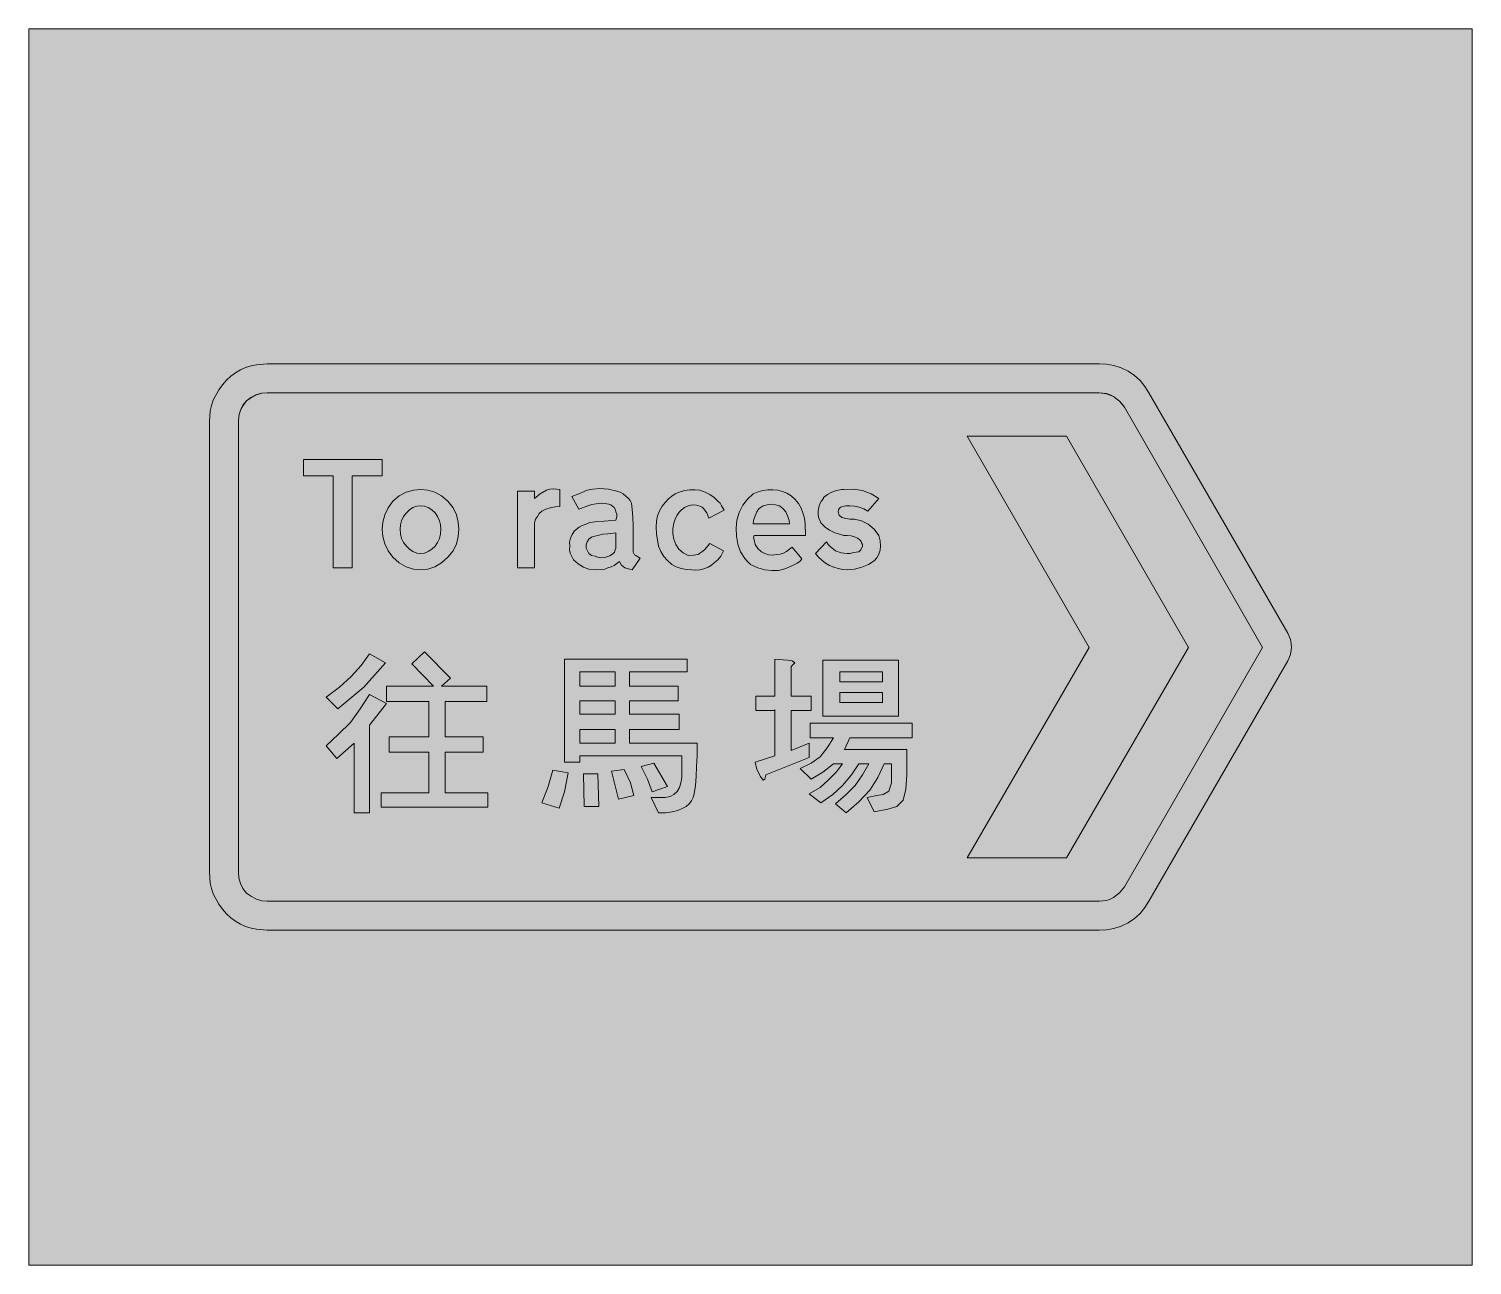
# Model space of a CAD drawing. Header units: metres. Extents: x 141 to 429, y 13 to 259.
import ezdxf

# ---------------------------------------------------------------- set-up
doc = ezdxf.new("R2010")
doc.units = ezdxf.units.M
for name, color, linetype, true_color in [('FILL_BLUE_0000FF', 7, 'Continuous', 0x0000ff), ('FILL_WHITE_FFFFFF', 7, 'Continuous', 0xffffff), ('FILL_YELLOW_FFFF00', 7, 'Continuous', 0xffff00)]:
    doc.layers.add(name, color=color, linetype=linetype, true_color=true_color)

msp = doc.modelspace()

# ---------------------------------------------------------------- hatches: boundary and pattern name
at = {"layer": 'FILL_BLUE_0000FF', "true_color": 0x0000ff}
h = msp.add_hatch(color=7, dxfattribs=at)
h.dxf.hatch_style = 1
h.paths.add_polyline_path([(354.42, 186.66), (355.86, 186.5), (356.6, 186.28), (357.3, 185.94), (358.51, 185), (359.46, 183.78), (387, 135.9), (359.46, 88.2), (358.51, 86.99), (357.3, 86.04), (356.6, 85.7), (355.86, 85.48), (354.42, 85.32), (188.64, 85.32), (187.56, 85.42), (186.5, 85.73), (185.48, 86.23), (184.5, 86.94), (183.79, 87.84), (183.28, 88.88), (182.98, 89.98), (182.88, 91.08), (182.88, 180.9), (182.99, 181.98), (183.24, 183.06), (183.8, 184.12), (184.5, 185.04), (185.48, 185.75), (186.5, 186.26), (187.56, 186.56), (188.64, 186.66), (354.42, 186.66)])
at = {"layer": 'FILL_WHITE_FFFFFF', "true_color": 0xffffff}
h = msp.add_hatch(color=7, dxfattribs=at)
h.dxf.hatch_style = 1
h.paths.add_polyline_path([(355.9, 192.35), (357.37, 192.11), (358.8, 191.66), (360.18, 190.98), (361.46, 190.1), (362.59, 189.09), (363.55, 187.94), (364.32, 186.66), (392.04, 138.78), (392.53, 137.48), (392.7, 136.7), (392.76, 135.9), (392.53, 134.48), (392.04, 133.2), (364.32, 85.32), (363.55, 84.04), (362.59, 82.89), (361.46, 81.88), (360.18, 81), (358.8, 80.32), (357.37, 79.88), (355.9, 79.63), (354.42, 79.56), (188.64, 79.56), (186.48, 79.72), (185.4, 79.94), (184.32, 80.28), (183.27, 80.75), (182.29, 81.34), (181.38, 82.03), (180.54, 82.8), (179.69, 83.75), (178.99, 84.71), (177.84, 86.76), (177.5, 87.84), (177.28, 88.92), (177.12, 91.08), (177.12, 180.9), (177.28, 183.06), (177.5, 184.14), (177.84, 185.22), (178.99, 187.27), (179.69, 188.23), (180.54, 189.18), (181.38, 189.95), (182.29, 190.64), (183.27, 191.23), (184.32, 191.7), (185.4, 192.04), (186.48, 192.26), (188.64, 192.42), (354.42, 192.42), (355.9, 192.35)])
h.paths.add_polyline_path([(186.37, 186.26), (185.37, 185.75), (184.5, 185.04), (183.79, 184.17), (183.28, 183.17), (182.98, 182.08), (182.88, 180.9), (182.88, 91.08), (182.98, 89.98), (183.28, 88.88), (183.79, 87.84), (184.5, 86.94), (185.48, 86.23), (186.5, 85.73), (187.56, 85.42), (188.64, 85.32), (354.42, 85.32), (355.86, 85.48), (356.6, 85.7), (357.3, 86.04), (358.51, 86.99), (359.46, 88.2), (387, 135.9), (359.46, 183.78), (359.01, 184.42), (358.5, 184.99), (357.28, 185.9), (355.89, 186.46), (354.42, 186.66), (188.64, 186.66), (187.46, 186.56), (186.37, 186.26)], flags=16)
h = msp.add_hatch(color=7, dxfattribs=at)
h.dxf.hatch_style = 1
h.paths.add_polyline_path([(352.44, 135.9), (328.14, 178.02), (347.94, 178.02), (372.24, 135.9), (347.94, 93.96), (328.14, 93.96), (352.44, 135.9)])
h = msp.add_hatch(color=7, dxfattribs=at)
h.dxf.hatch_style = 1
h.paths.add_polyline_path([(211.5, 170.1), (205.56, 170.1), (205.56, 151.74), (201.78, 151.74), (201.78, 170.1), (195.84, 170.1), (195.84, 173.34), (211.5, 173.34), (211.5, 170.1)])
h = msp.add_hatch(color=7, dxfattribs=at)
h.dxf.hatch_style = 1
h.paths.add_polyline_path([(212.04, 162.34), (212.72, 163.76), (213.66, 165.06), (214.94, 166.11), (216.32, 166.84), (217.76, 167.26), (219.24, 167.4), (220.62, 167.26), (222.01, 166.84), (223.37, 166.11), (224.64, 165.06), (225.66, 163.76), (226.33, 162.34), (226.69, 160.88), (226.8, 159.48), (226.69, 158), (226.33, 156.56), (225.66, 155.18), (224.64, 153.9), (223.37, 152.75), (222.01, 151.97), (220.62, 151.52), (219.24, 151.38), (217.76, 151.52), (216.32, 151.97), (214.94, 152.75), (213.66, 153.9), (212.72, 155.18), (212.04, 156.56), (211.64, 158), (211.5, 159.48), (211.64, 160.88), (212.04, 162.34)])
h.paths.add_polyline_path([(217.67, 163.78), (216.96, 163.32), (216.36, 162.72), (215.78, 161.99), (215.39, 161.17), (215.17, 160.32), (215.1, 159.48), (215.17, 158.54), (215.39, 157.64), (215.78, 156.8), (216.36, 156.06), (216.96, 155.46), (217.67, 155), (218.44, 154.72), (219.24, 154.62), (219.94, 154.72), (220.68, 155), (221.42, 155.46), (222.12, 156.06), (222.59, 156.8), (222.93, 157.64), (223.13, 158.54), (223.2, 159.48), (223.13, 160.32), (222.93, 161.17), (222.59, 161.99), (222.12, 162.72), (221.42, 163.32), (220.68, 163.78), (219.94, 164.06), (219.24, 164.16), (218.44, 164.06), (217.67, 163.78)], flags=16)
h = msp.add_hatch(color=7, dxfattribs=at)
h.dxf.hatch_style = 1
h.paths.add_polyline_path([(243.02, 166.55), (244.26, 167.22), (244.94, 167.43), (245.61, 167.51), (246.96, 167.4), (246.96, 163.98), (245.99, 163.92), (245.03, 163.73), (244.13, 163.45), (243.36, 163.08), (242.84, 162.61), (242.46, 162), (242.06, 161.44), (241.92, 160.74), (241.92, 151.74), (238.5, 151.74), (238.5, 167.04), (241.92, 167.04), (241.92, 165.6), (243.02, 166.55)])
h = msp.add_hatch(color=7, dxfattribs=at)
h.dxf.hatch_style = 1
h.paths.add_polyline_path([(259.24, 152.3), (258.84, 153), (257.74, 152.24), (257.14, 151.94), (256.5, 151.74), (255.93, 151.53), (255.31, 151.43), (253.98, 151.38), (252.74, 151.52), (251.64, 151.92), (250.58, 152.57), (249.66, 153.36), (249.03, 154.71), (248.9, 155.39), (248.94, 156.06), (248.9, 156.87), (249.05, 157.66), (249.37, 158.41), (249.84, 159.12), (250.78, 159.89), (251.36, 160.18), (252, 160.38), (252.92, 160.79), (253.98, 160.92), (255.78, 161.1), (258.12, 161.28), (258.3, 162), (258.28, 162.45), (258.12, 162.9), (258.01, 163.35), (257.76, 163.8), (257.11, 164.3), (256.72, 164.46), (256.32, 164.52), (255.24, 164.66), (254.16, 164.52), (253.35, 164.41), (252.54, 164.16), (250.74, 163.44), (249.3, 165.96), (250.74, 166.5), (252.36, 167.22), (253.55, 167.47), (254.88, 167.58), (256.66, 167.45), (258.3, 167.04), (258.94, 166.84), (259.54, 166.52), (260.64, 165.6), (260.98, 165.16), (261.2, 164.66), (261.36, 163.44), (261.52, 161.82), (261.54, 160.2), (261.54, 155.34), (261.56, 154.91), (261.72, 154.62), (261.83, 154.37), (262.08, 154.26), (262.98, 153.72), (261.36, 151.38), (259.92, 151.74), (259.24, 152.3)])
h.paths.add_polyline_path([(255.06, 153.79), (256.14, 153.9), (256.93, 154.19), (257.58, 154.62), (257.83, 154.91), (257.94, 155.34), (258.1, 155.7), (258.12, 156.06), (258.12, 158.76), (256.5, 158.58), (255.51, 158.47), (254.52, 158.22), (253.89, 158.11), (253.26, 157.86), (252.74, 157.48), (252.36, 156.96), (252.2, 156.33), (252.18, 155.7), (252.72, 154.62), (253.26, 154.26), (253.98, 154.08), (254.52, 153.87), (255.06, 153.79)], flags=16)
h = msp.add_hatch(color=7, dxfattribs=at)
h.dxf.hatch_style = 1
h.paths.add_polyline_path([(273.58, 154.28), (274.5, 154.44), (275.76, 155.34), (276.84, 156.6), (279.54, 155.16), (279, 154.08), (278.44, 153.38), (277.74, 152.82), (277.18, 152.3), (276.48, 151.92), (275.67, 151.58), (274.86, 151.38), (274.05, 151.31), (273.24, 151.38), (272.17, 151.45), (271.12, 151.65), (270.15, 151.99), (269.28, 152.46), (268.4, 153.2), (267.66, 154.06), (267.05, 155.02), (266.58, 156.06), (266.2, 158.58), (266.15, 159.86), (266.22, 161.1), (266.43, 162.15), (266.78, 163.13), (267.31, 164.04), (268.02, 164.88), (268.59, 165.52), (269.23, 166.07), (269.94, 166.53), (270.72, 166.86), (271.8, 167.17), (272.86, 167.31), (273.88, 167.32), (274.86, 167.22), (275.9, 166.88), (276.86, 166.41), (277.72, 165.8), (278.46, 165.06), (278.89, 164.68), (279.18, 164.16), (279.72, 163.26), (276.66, 161.64), (276.25, 162.7), (275.58, 163.62), (275.31, 163.87), (275.04, 163.98), (274.2, 164.26), (273.35, 164.3), (272.53, 164.13), (271.8, 163.8), (271.19, 163.36), (270.7, 162.86), (270.31, 162.28), (270, 161.64), (269.67, 160.66), (269.48, 159.64), (269.47, 158.58), (269.64, 157.5), (270.04, 156.39), (270.67, 155.48), (271.51, 154.77), (272.52, 154.26), (273.58, 154.28)])
h = msp.add_hatch(color=7, dxfattribs=at)
h.dxf.hatch_style = 1
h.paths.add_polyline_path([(284.94, 152.46), (284.33, 153.03), (283.82, 153.65), (282.96, 154.98), (282.42, 156.5), (282.13, 158.06), (282.07, 159.66), (282.24, 161.28), (282.67, 162.83), (283.39, 164.23), (284.34, 165.46), (285.48, 166.5), (286.44, 166.91), (287.42, 167.18), (288.41, 167.32), (289.39, 167.33), (290.36, 167.22), (291.3, 166.98), (292.2, 166.62), (293.04, 166.14), (293.81, 165.4), (294.48, 164.57), (295.01, 163.66), (295.38, 162.72), (295.69, 161.64), (295.85, 160.54), (295.92, 158.22), (285.66, 158.22), (285.52, 157.84), (285.66, 157.32), (285.84, 156.42), (286.4, 155.63), (287.1, 154.98), (287.81, 154.62), (288.56, 154.37), (289.35, 154.3), (290.16, 154.44), (290.83, 154.51), (291.49, 154.71), (292.11, 155.05), (292.68, 155.52), (293.22, 155.88), (295.2, 153.54), (294.76, 153.06), (294.25, 152.69), (293.04, 152.1), (291.79, 151.56), (290.5, 151.27), (289.17, 151.21), (287.82, 151.38), (286.38, 151.79), (284.94, 152.46)])
h.paths.add_polyline_path([(292.62, 161.2), (292.45, 161.8), (291.96, 162.9), (291.4, 163.6), (290.7, 164.16), (289.89, 164.36), (289.08, 164.43), (288.27, 164.36), (287.46, 164.16), (286.7, 163.6), (286.4, 163.27), (286.2, 162.9), (285.71, 161.8), (285.54, 161.2), (285.48, 160.56), (292.68, 160.56), (292.62, 161.2)], flags=16)
h = msp.add_hatch(color=7, dxfattribs=at)
h.dxf.hatch_style = 1
h.paths.add_polyline_path([(303.93, 161.57), (304.74, 161.46), (305.1, 161.46), (305.64, 161.46), (307.08, 161.13), (308.41, 160.45), (309.56, 159.46), (310.5, 158.22), (310.81, 157.14), (310.86, 156.06), (310.76, 155.26), (310.5, 154.49), (310.1, 153.78), (309.6, 153.18), (308.43, 152.44), (307.1, 151.88), (305.68, 151.51), (304.2, 151.38), (303.32, 151.44), (302.43, 151.61), (301.56, 151.88), (300.71, 152.26), (299.91, 152.72), (299.16, 153.28), (298.49, 153.91), (297.9, 154.62), (300.06, 156.96), (300.39, 156.45), (300.82, 155.99), (301.86, 155.16), (303.03, 154.76), (304.2, 154.62), (304.83, 154.64), (305.46, 154.8), (306.54, 154.98), (306.9, 155.39), (307.26, 156.06), (307.24, 156.42), (307.08, 156.78), (306.97, 157.05), (306.72, 157.32), (306.25, 157.69), (305.66, 157.97), (304.97, 158.16), (304.2, 158.22), (303.5, 158.24), (302.94, 158.4), (301.77, 158.76), (300.71, 159.28), (299.83, 159.89), (299.16, 160.56), (299, 160.65), (298.98, 160.74), (298.51, 161.84), (298.4, 162.44), (298.44, 163.08), (298.53, 163.85), (298.78, 164.54), (299.12, 165.13), (299.52, 165.6), (299.52, 165.78), (300.26, 166.39), (301.12, 166.86), (302.08, 167.2), (303.12, 167.4), (303.48, 167.4), (305.39, 167.47), (307.26, 167.18), (309, 166.54), (310.5, 165.6), (308.34, 163.08), (307.5, 163.55), (306.61, 163.89), (305.68, 164.09), (304.74, 164.16), (303.95, 164.14), (303.3, 163.98), (302.93, 163.89), (302.65, 163.64), (302.46, 163.3), (302.4, 162.9), (302.62, 162.29), (303.12, 161.82), (303.93, 161.57)])
h = msp.add_hatch(color=7, dxfattribs=at)
h.dxf.hatch_style = 1
h.paths.add_polyline_path([(207.9, 127.98), (202.68, 123.66), (200.34, 126), (203.04, 127.98), (205.38, 130.14), (207.36, 132.3), (208.98, 134.64), (212.22, 132.84), (207.9, 127.98)])
h = msp.add_hatch(color=7, dxfattribs=at)
h.dxf.hatch_style = 1
h.paths.add_polyline_path([(225.18, 129.78), (223.38, 128.16), (232.38, 128.16), (232.38, 125.1), (224.1, 125.1), (224.1, 118.08), (231.66, 118.08), (231.66, 115.02), (224.1, 115.02), (224.1, 106.92), (232.56, 106.92), (232.56, 104.04), (211.32, 104.04), (211.32, 106.92), (220.86, 106.92), (220.86, 115.02), (212.94, 115.02), (212.94, 118.08), (220.86, 118.08), (220.86, 125.1), (212.4, 125.1), (212.4, 128.16), (221.76, 128.16), (217.44, 132.66), (219.96, 135), (225.18, 129.78)])
h = msp.add_hatch(color=7, dxfattribs=at)
h.dxf.hatch_style = 1
h.paths.add_polyline_path([(274.01, 108.36), (273.74, 106.73), (273.49, 106), (273.15, 105.34), (272.69, 104.74), (272.1, 104.22), (271.35, 103.77), (270.43, 103.41), (269.33, 103.14), (268.02, 102.96), (266.58, 102.96), (265.14, 106.02), (266.76, 106.02), (267.93, 105.96), (268.9, 106.17), (269.69, 106.6), (270.31, 107.22), (270.77, 108.01), (271.07, 108.94), (271.23, 109.96), (271.26, 111.06), (271.26, 114.3), (250.92, 114.3), (250.92, 113.04), (247.86, 113.04), (247.86, 133.56), (272.34, 133.56), (272.34, 131.04), (260.82, 131.04), (260.82, 128.16), (270.54, 128.16), (270.54, 125.28), (260.82, 125.28), (260.82, 122.58), (270.72, 122.58), (270.72, 119.52), (260.82, 119.52), (260.82, 116.82), (274.32, 116.82), (274.32, 114.3), (274.15, 112.18), (274.1, 110.19), (274.01, 108.36)])
h.paths.add_polyline_path([(250.92, 122.58), (257.94, 122.58), (257.94, 125.28), (250.92, 125.28), (250.92, 122.58)], flags=16)
h.paths.add_polyline_path([(257.94, 116.82), (257.94, 119.52), (250.92, 119.52), (250.92, 116.82), (257.94, 116.82)], flags=16)
h.paths.add_polyline_path([(250.92, 128.16), (257.94, 128.16), (257.94, 131.04), (250.92, 131.04), (250.92, 128.16)], flags=16)
h = msp.add_hatch(color=7, dxfattribs=at)
h.dxf.hatch_style = 1
h.paths.add_polyline_path([(289.8, 126.18), (289.8, 133.56), (292.32, 133.38), (293.22, 133.2), (293.76, 132.84), (293.58, 132.66), (293.04, 132.12), (293.04, 126.18), (297, 126.18), (297, 123.3), (293.04, 123.3), (293.04, 115.38), (296.64, 116.82), (296.64, 113.94), (288, 110.52), (287.82, 109.62), (287.46, 109.44), (286.92, 110.16), (286.2, 111.6), (285.84, 113.04), (289.8, 114.3), (289.8, 123.48), (289.62, 123.3), (286.02, 123.3), (286.02, 126.18), (289.8, 126.18)])
h = msp.add_hatch(color=7, dxfattribs=at)
h.dxf.hatch_style = 1
h.paths.add_polyline_path([(299.34, 122.22), (299.34, 133.38), (314.46, 133.38), (314.46, 122.22), (299.34, 122.22)])
h.paths.add_polyline_path([(302.76, 131.04), (302.76, 129.06), (311.22, 129.06), (311.22, 131.04), (302.76, 131.04)], flags=16)
h.paths.add_polyline_path([(311.22, 126.9), (302.76, 126.9), (302.76, 124.92), (311.22, 124.92), (311.22, 126.9)], flags=16)
h = msp.add_hatch(color=7, dxfattribs=at)
h.dxf.hatch_style = 1
h.paths.add_polyline_path([(208.98, 120.42), (208.98, 102.96), (205.92, 102.96), (205.92, 116.82), (202.5, 113.76), (200.34, 116.28), (202.86, 118.62), (205.2, 120.96), (207.18, 123.66), (208.98, 126.54), (212.4, 124.74), (208.98, 120.42)])
h = msp.add_hatch(color=7, dxfattribs=at)
h.dxf.hatch_style = 1
h.paths.add_polyline_path([(317.16, 120.78), (317.16, 117.9), (304.74, 117.9), (303.66, 115.56), (316.08, 115.56), (316.08, 110.52), (315.9, 107.64), (315.36, 105.48), (314.1, 104.22), (312.3, 103.68), (309.6, 103.14), (308.16, 106.02), (310.14, 106.38), (311.4, 106.56), (312.48, 107.28), (313.02, 108.9), (313.02, 112.68), (311.58, 112.68), (310.32, 109.98), (308.7, 107.46), (306.54, 105.12), (304.02, 102.96), (301.86, 104.76), (304.02, 106.56), (305.82, 108.36), (307.26, 110.52), (308.52, 112.68), (306.54, 112.68), (305.1, 110.52), (303.3, 108.36), (301.32, 106.56), (298.98, 104.94), (296.64, 106.74), (298.8, 108), (300.42, 109.44), (302.04, 111.06), (303.3, 112.68), (301.5, 112.68), (299.34, 111.06), (297, 109.62), (294.84, 111.78), (297, 112.86), (298.8, 114.12), (300.24, 115.92), (301.5, 117.9), (296.82, 117.9), (296.82, 120.78), (317.16, 120.78)])
h = msp.add_hatch(color=7, dxfattribs=at)
h.dxf.hatch_style = 1
h.paths.add_polyline_path([(268.38, 108.18), (265.32, 107.1), (264.42, 109.62), (263.16, 112.14), (265.68, 112.86), (268.38, 108.18)])
h = msp.add_hatch(color=7, dxfattribs=at)
h.dxf.hatch_style = 1
h.paths.add_polyline_path([(247.86, 107.1), (246.78, 103.86), (243.36, 104.94), (244.62, 108.18), (245.52, 111.42), (248.58, 110.88), (247.86, 107.1)])
h = msp.add_hatch(color=7, dxfattribs=at)
h.dxf.hatch_style = 1
h.paths.add_polyline_path([(254.7, 104.22), (251.82, 104.22), (251.64, 110.7), (254.52, 110.7), (254.7, 104.22)])
h = msp.add_hatch(color=7, dxfattribs=at)
h.dxf.hatch_style = 1
h.paths.add_polyline_path([(261, 108.9), (261.72, 106.38), (258.66, 105.66), (257.22, 111.24), (259.74, 111.6), (261, 108.9)])
at = {"layer": 'FILL_YELLOW_FFFF00', "true_color": 0xffff00}
h = msp.add_hatch(color=7, dxfattribs=at)
h.dxf.hatch_style = 1
h.paths.add_polyline_path([(428.76, 259.2), (428.76, 12.78), (141.12, 12.78), (141.12, 259.2), (428.76, 259.2)])

# ---------------------------------------------------------------- linework, layer by layer
at = {"layer": 'FILL_BLUE_0000FF', "lineweight": 0, "true_color": 0x0000ff}
msp.add_lwpolyline([(354.42, 186.66), (355.86, 186.5), (356.6, 186.28), (357.3, 185.94), (358.51, 185), (359.46, 183.78), (387, 135.9), (359.46, 88.2), (358.51, 86.99), (357.3, 86.04), (356.6, 85.7), (355.86, 85.48), (354.42, 85.32), (188.64, 85.32), (187.56, 85.42), (186.5, 85.73), (185.48, 86.23), (184.5, 86.94), (183.79, 87.84), (183.28, 88.88), (182.98, 89.98), (182.88, 91.08), (182.88, 180.9), (182.99, 181.98), (183.24, 183.06), (183.8, 184.12), (184.5, 185.04), (185.48, 185.75), (186.5, 186.26), (187.56, 186.56), (188.64, 186.66)], close=True, dxfattribs=at)
at = {"layer": 'FILL_WHITE_FFFFFF', "lineweight": 0, "true_color": 0xffffff}
for points in [[(355.9, 192.35), (357.37, 192.11), (358.8, 191.66), (360.18, 190.98), (361.46, 190.1), (362.59, 189.09), (363.55, 187.94), (364.32, 186.66), (392.04, 138.78), (392.53, 137.48), (392.7, 136.7), (392.76, 135.9), (392.53, 134.48), (392.04, 133.2), (364.32, 85.32), (363.55, 84.04), (362.59, 82.89), (361.46, 81.88), (360.18, 81), (358.8, 80.32), (357.37, 79.88), (355.9, 79.63), (354.42, 79.56), (188.64, 79.56), (186.48, 79.72), (185.4, 79.94), (184.32, 80.28), (183.27, 80.75), (182.29, 81.34), (181.38, 82.03), (180.54, 82.8), (179.69, 83.75), (178.99, 84.71), (177.84, 86.76), (177.5, 87.84), (177.28, 88.92), (177.12, 91.08), (177.12, 180.9), (177.28, 183.06), (177.5, 184.14), (177.84, 185.22), (178.99, 187.27), (179.69, 188.23), (180.54, 189.18), (181.38, 189.95), (182.29, 190.64), (183.27, 191.23), (184.32, 191.7), (185.4, 192.04), (186.48, 192.26), (188.64, 192.42), (354.42, 192.42)], [(186.37, 186.26), (185.37, 185.75), (184.5, 185.04), (183.79, 184.17), (183.28, 183.17), (182.98, 182.08), (182.88, 180.9), (182.88, 91.08), (182.98, 89.98), (183.28, 88.88), (183.79, 87.84), (184.5, 86.94), (185.48, 86.23), (186.5, 85.73), (187.56, 85.42), (188.64, 85.32), (354.42, 85.32), (355.86, 85.48), (356.6, 85.7), (357.3, 86.04), (358.51, 86.99), (359.46, 88.2), (387, 135.9), (359.46, 183.78), (359.01, 184.42), (358.5, 184.99), (357.28, 185.9), (355.89, 186.46), (354.42, 186.66), (188.64, 186.66), (187.46, 186.56)], [(352.44, 135.9), (328.14, 178.02), (347.94, 178.02), (372.24, 135.9), (347.94, 93.96), (328.14, 93.96)], [(211.5, 170.1), (205.56, 170.1), (205.56, 151.74), (201.78, 151.74), (201.78, 170.1), (195.84, 170.1), (195.84, 173.34), (211.5, 173.34)], [(212.04, 162.34), (212.72, 163.76), (213.66, 165.06), (214.94, 166.11), (216.32, 166.84), (217.76, 167.26), (219.24, 167.4), (220.62, 167.26), (222.01, 166.84), (223.37, 166.11), (224.64, 165.06), (225.66, 163.76), (226.33, 162.34), (226.69, 160.88), (226.8, 159.48), (226.69, 158), (226.33, 156.56), (225.66, 155.18), (224.64, 153.9), (223.37, 152.75), (222.01, 151.97), (220.62, 151.52), (219.24, 151.38), (217.76, 151.52), (216.32, 151.97), (214.94, 152.75), (213.66, 153.9), (212.72, 155.18), (212.04, 156.56), (211.64, 158), (211.5, 159.48), (211.64, 160.88)], [(243.02, 166.55), (244.26, 167.22), (244.94, 167.43), (245.61, 167.51), (246.96, 167.4), (246.96, 163.98), (245.99, 163.92), (245.03, 163.73), (244.13, 163.45), (243.36, 163.08), (242.84, 162.61), (242.46, 162), (242.06, 161.44), (241.92, 160.74), (241.92, 151.74), (238.5, 151.74), (238.5, 167.04), (241.92, 167.04), (241.92, 165.6)], [(259.24, 152.3), (258.84, 153), (257.74, 152.24), (257.14, 151.94), (256.5, 151.74), (255.93, 151.53), (255.31, 151.43), (253.98, 151.38), (252.74, 151.52), (251.64, 151.92), (250.58, 152.57), (249.66, 153.36), (249.03, 154.71), (248.9, 155.39), (248.94, 156.06), (248.9, 156.87), (249.05, 157.66), (249.37, 158.41), (249.84, 159.12), (250.78, 159.89), (251.36, 160.18), (252, 160.38), (252.92, 160.79), (253.98, 160.92), (255.78, 161.1), (258.12, 161.28), (258.3, 162), (258.28, 162.45), (258.12, 162.9), (258.01, 163.35), (257.76, 163.8), (257.11, 164.3), (256.72, 164.46), (256.32, 164.52), (255.24, 164.66), (254.16, 164.52), (253.35, 164.41), (252.54, 164.16), (250.74, 163.44), (249.3, 165.96), (250.74, 166.5), (252.36, 167.22), (253.55, 167.47), (254.88, 167.58), (256.66, 167.45), (258.3, 167.04), (258.94, 166.84), (259.54, 166.52), (260.64, 165.6), (260.98, 165.16), (261.2, 164.66), (261.36, 163.44), (261.52, 161.82), (261.54, 160.2), (261.54, 155.34), (261.56, 154.91), (261.72, 154.62), (261.83, 154.37), (262.08, 154.26), (262.98, 153.72), (261.36, 151.38), (259.92, 151.74)], [(273.58, 154.28), (274.5, 154.44), (275.76, 155.34), (276.84, 156.6), (279.54, 155.16), (279, 154.08), (278.44, 153.38), (277.74, 152.82), (277.18, 152.3), (276.48, 151.92), (275.67, 151.58), (274.86, 151.38), (274.05, 151.31), (273.24, 151.38), (272.17, 151.45), (271.12, 151.65), (270.15, 151.99), (269.28, 152.46), (268.4, 153.2), (267.66, 154.06), (267.05, 155.02), (266.58, 156.06), (266.2, 158.58), (266.15, 159.86), (266.22, 161.1), (266.43, 162.15), (266.78, 163.13), (267.31, 164.04), (268.02, 164.88), (268.59, 165.52), (269.23, 166.07), (269.94, 166.53), (270.72, 166.86), (271.8, 167.17), (272.86, 167.31), (273.88, 167.32), (274.86, 167.22), (275.9, 166.88), (276.86, 166.41), (277.72, 165.8), (278.46, 165.06), (278.89, 164.68), (279.18, 164.16), (279.72, 163.26), (276.66, 161.64), (276.25, 162.7), (275.58, 163.62), (275.31, 163.87), (275.04, 163.98), (274.2, 164.26), (273.35, 164.3), (272.53, 164.13), (271.8, 163.8), (271.19, 163.36), (270.7, 162.86), (270.31, 162.28), (270, 161.64), (269.67, 160.66), (269.48, 159.64), (269.47, 158.58), (269.64, 157.5), (270.04, 156.39), (270.67, 155.48), (271.51, 154.77), (272.52, 154.26)], [(284.94, 152.46), (284.33, 153.03), (283.82, 153.65), (282.96, 154.98), (282.42, 156.5), (282.13, 158.06), (282.07, 159.66), (282.24, 161.28), (282.67, 162.83), (283.39, 164.23), (284.34, 165.46), (285.48, 166.5), (286.44, 166.91), (287.42, 167.18), (288.41, 167.32), (289.39, 167.33), (290.36, 167.22), (291.3, 166.98), (292.2, 166.62), (293.04, 166.14), (293.81, 165.4), (294.48, 164.57), (295.01, 163.66), (295.38, 162.72), (295.69, 161.64), (295.85, 160.54), (295.92, 158.22), (285.66, 158.22), (285.52, 157.84), (285.66, 157.32), (285.84, 156.42), (286.4, 155.63), (287.1, 154.98), (287.81, 154.62), (288.56, 154.37), (289.35, 154.3), (290.16, 154.44), (290.83, 154.51), (291.49, 154.71), (292.11, 155.05), (292.68, 155.52), (293.22, 155.88), (295.2, 153.54), (294.76, 153.06), (294.25, 152.69), (293.04, 152.1), (291.79, 151.56), (290.5, 151.27), (289.17, 151.21), (287.82, 151.38), (286.38, 151.79)], [(303.93, 161.57), (304.74, 161.46), (305.1, 161.46), (305.64, 161.46), (307.08, 161.13), (308.41, 160.45), (309.56, 159.46), (310.5, 158.22), (310.81, 157.14), (310.86, 156.06), (310.76, 155.26), (310.5, 154.49), (310.1, 153.78), (309.6, 153.18), (308.43, 152.44), (307.1, 151.88), (305.68, 151.51), (304.2, 151.38), (303.32, 151.44), (302.43, 151.61), (301.56, 151.88), (300.71, 152.26), (299.91, 152.72), (299.16, 153.28), (298.49, 153.91), (297.9, 154.62), (300.06, 156.96), (300.39, 156.45), (300.82, 155.99), (301.86, 155.16), (303.03, 154.76), (304.2, 154.62), (304.83, 154.64), (305.46, 154.8), (306.54, 154.98), (306.9, 155.39), (307.26, 156.06), (307.24, 156.42), (307.08, 156.78), (306.97, 157.05), (306.72, 157.32), (306.25, 157.69), (305.66, 157.97), (304.97, 158.16), (304.2, 158.22), (303.5, 158.24), (302.94, 158.4), (301.77, 158.76), (300.71, 159.28), (299.83, 159.89), (299.16, 160.56), (299, 160.65), (298.98, 160.74), (298.51, 161.84), (298.4, 162.44), (298.44, 163.08), (298.53, 163.85), (298.78, 164.54), (299.12, 165.13), (299.52, 165.6), (299.52, 165.78), (300.26, 166.39), (301.12, 166.86), (302.08, 167.2), (303.12, 167.4), (303.48, 167.4), (305.39, 167.47), (307.26, 167.18), (309, 166.54), (310.5, 165.6), (308.34, 163.08), (307.5, 163.55), (306.61, 163.89), (305.68, 164.09), (304.74, 164.16), (303.95, 164.14), (303.3, 163.98), (302.93, 163.89), (302.65, 163.64), (302.46, 163.3), (302.4, 162.9), (302.62, 162.29), (303.12, 161.82)], [(217.67, 163.78), (216.96, 163.32), (216.36, 162.72), (215.78, 161.99), (215.39, 161.17), (215.17, 160.32), (215.1, 159.48), (215.17, 158.54), (215.39, 157.64), (215.78, 156.8), (216.36, 156.06), (216.96, 155.46), (217.67, 155), (218.44, 154.72), (219.24, 154.62), (219.94, 154.72), (220.68, 155), (221.42, 155.46), (222.12, 156.06), (222.59, 156.8), (222.93, 157.64), (223.13, 158.54), (223.2, 159.48), (223.13, 160.32), (222.93, 161.17), (222.59, 161.99), (222.12, 162.72), (221.42, 163.32), (220.68, 163.78), (219.94, 164.06), (219.24, 164.16), (218.44, 164.06)], [(292.62, 161.2), (292.45, 161.8), (291.96, 162.9), (291.4, 163.6), (290.7, 164.16), (289.89, 164.36), (289.08, 164.43), (288.27, 164.36), (287.46, 164.16), (286.7, 163.6), (286.4, 163.27), (286.2, 162.9), (285.71, 161.8), (285.54, 161.2), (285.48, 160.56), (292.68, 160.56)], [(255.06, 153.79), (256.14, 153.9), (256.93, 154.19), (257.58, 154.62), (257.83, 154.91), (257.94, 155.34), (258.1, 155.7), (258.12, 156.06), (258.12, 158.76), (256.5, 158.58), (255.51, 158.47), (254.52, 158.22), (253.89, 158.11), (253.26, 157.86), (252.74, 157.48), (252.36, 156.96), (252.2, 156.33), (252.18, 155.7), (252.72, 154.62), (253.26, 154.26), (253.98, 154.08), (254.52, 153.87)], [(207.9, 127.98), (202.68, 123.66), (200.34, 126), (203.04, 127.98), (205.38, 130.14), (207.36, 132.3), (208.98, 134.64), (212.22, 132.84)], [(225.18, 129.78), (223.38, 128.16), (232.38, 128.16), (232.38, 125.1), (224.1, 125.1), (224.1, 118.08), (231.66, 118.08), (231.66, 115.02), (224.1, 115.02), (224.1, 106.92), (232.56, 106.92), (232.56, 104.04), (211.32, 104.04), (211.32, 106.92), (220.86, 106.92), (220.86, 115.02), (212.94, 115.02), (212.94, 118.08), (220.86, 118.08), (220.86, 125.1), (212.4, 125.1), (212.4, 128.16), (221.76, 128.16), (217.44, 132.66), (219.96, 135)], [(274.01, 108.36), (273.74, 106.73), (273.49, 106), (273.15, 105.34), (272.69, 104.74), (272.1, 104.22), (271.35, 103.77), (270.43, 103.41), (269.33, 103.14), (268.02, 102.96), (266.58, 102.96), (265.14, 106.02), (266.76, 106.02), (267.93, 105.96), (268.9, 106.17), (269.69, 106.6), (270.31, 107.22), (270.77, 108.01), (271.07, 108.94), (271.23, 109.96), (271.26, 111.06), (271.26, 114.3), (250.92, 114.3), (250.92, 113.04), (247.86, 113.04), (247.86, 133.56), (272.34, 133.56), (272.34, 131.04), (260.82, 131.04), (260.82, 128.16), (270.54, 128.16), (270.54, 125.28), (260.82, 125.28), (260.82, 122.58), (270.72, 122.58), (270.72, 119.52), (260.82, 119.52), (260.82, 116.82), (274.32, 116.82), (274.32, 114.3), (274.15, 112.18), (274.1, 110.19)], [(289.8, 126.18), (289.8, 133.56), (292.32, 133.38), (293.22, 133.2), (293.76, 132.84), (293.58, 132.66), (293.04, 132.12), (293.04, 126.18), (297, 126.18), (297, 123.3), (293.04, 123.3), (293.04, 115.38), (296.64, 116.82), (296.64, 113.94), (288, 110.52), (287.82, 109.62), (287.46, 109.44), (286.92, 110.16), (286.2, 111.6), (285.84, 113.04), (289.8, 114.3), (289.8, 123.48), (289.62, 123.3), (286.02, 123.3), (286.02, 126.18)], [(299.34, 122.22), (299.34, 133.38), (314.46, 133.38), (314.46, 122.22)], [(250.92, 128.16), (257.94, 128.16), (257.94, 131.04), (250.92, 131.04)], [(302.76, 131.04), (302.76, 129.06), (311.22, 129.06), (311.22, 131.04)], [(311.22, 126.9), (302.76, 126.9), (302.76, 124.92), (311.22, 124.92)], [(208.98, 120.42), (208.98, 102.96), (205.92, 102.96), (205.92, 116.82), (202.5, 113.76), (200.34, 116.28), (202.86, 118.62), (205.2, 120.96), (207.18, 123.66), (208.98, 126.54), (212.4, 124.74)], [(250.92, 122.58), (257.94, 122.58), (257.94, 125.28), (250.92, 125.28)], [(257.94, 116.82), (257.94, 119.52), (250.92, 119.52), (250.92, 116.82)], [(317.16, 120.78), (317.16, 117.9), (304.74, 117.9), (303.66, 115.56), (316.08, 115.56), (316.08, 110.52), (315.9, 107.64), (315.36, 105.48), (314.1, 104.22), (312.3, 103.68), (309.6, 103.14), (308.16, 106.02), (310.14, 106.38), (311.4, 106.56), (312.48, 107.28), (313.02, 108.9), (313.02, 112.68), (311.58, 112.68), (310.32, 109.98), (308.7, 107.46), (306.54, 105.12), (304.02, 102.96), (301.86, 104.76), (304.02, 106.56), (305.82, 108.36), (307.26, 110.52), (308.52, 112.68), (306.54, 112.68), (305.1, 110.52), (303.3, 108.36), (301.32, 106.56), (298.98, 104.94), (296.64, 106.74), (298.8, 108), (300.42, 109.44), (302.04, 111.06), (303.3, 112.68), (301.5, 112.68), (299.34, 111.06), (297, 109.62), (294.84, 111.78), (297, 112.86), (298.8, 114.12), (300.24, 115.92), (301.5, 117.9), (296.82, 117.9), (296.82, 120.78)], [(268.38, 108.18), (265.32, 107.1), (264.42, 109.62), (263.16, 112.14), (265.68, 112.86)], [(247.86, 107.1), (246.78, 103.86), (243.36, 104.94), (244.62, 108.18), (245.52, 111.42), (248.58, 110.88)], [(254.7, 104.22), (251.82, 104.22), (251.64, 110.7), (254.52, 110.7)], [(261, 108.9), (261.72, 106.38), (258.66, 105.66), (257.22, 111.24), (259.74, 111.6)]]:
    msp.add_lwpolyline(points, close=True, dxfattribs=at)
at = {"layer": 'FILL_YELLOW_FFFF00', "lineweight": 0, "true_color": 0xffff00}
msp.add_lwpolyline([(428.76, 259.2), (428.76, 12.78), (141.12, 12.78), (141.12, 259.2)], close=True, dxfattribs=at)

doc.saveas('drawing.dxf')
